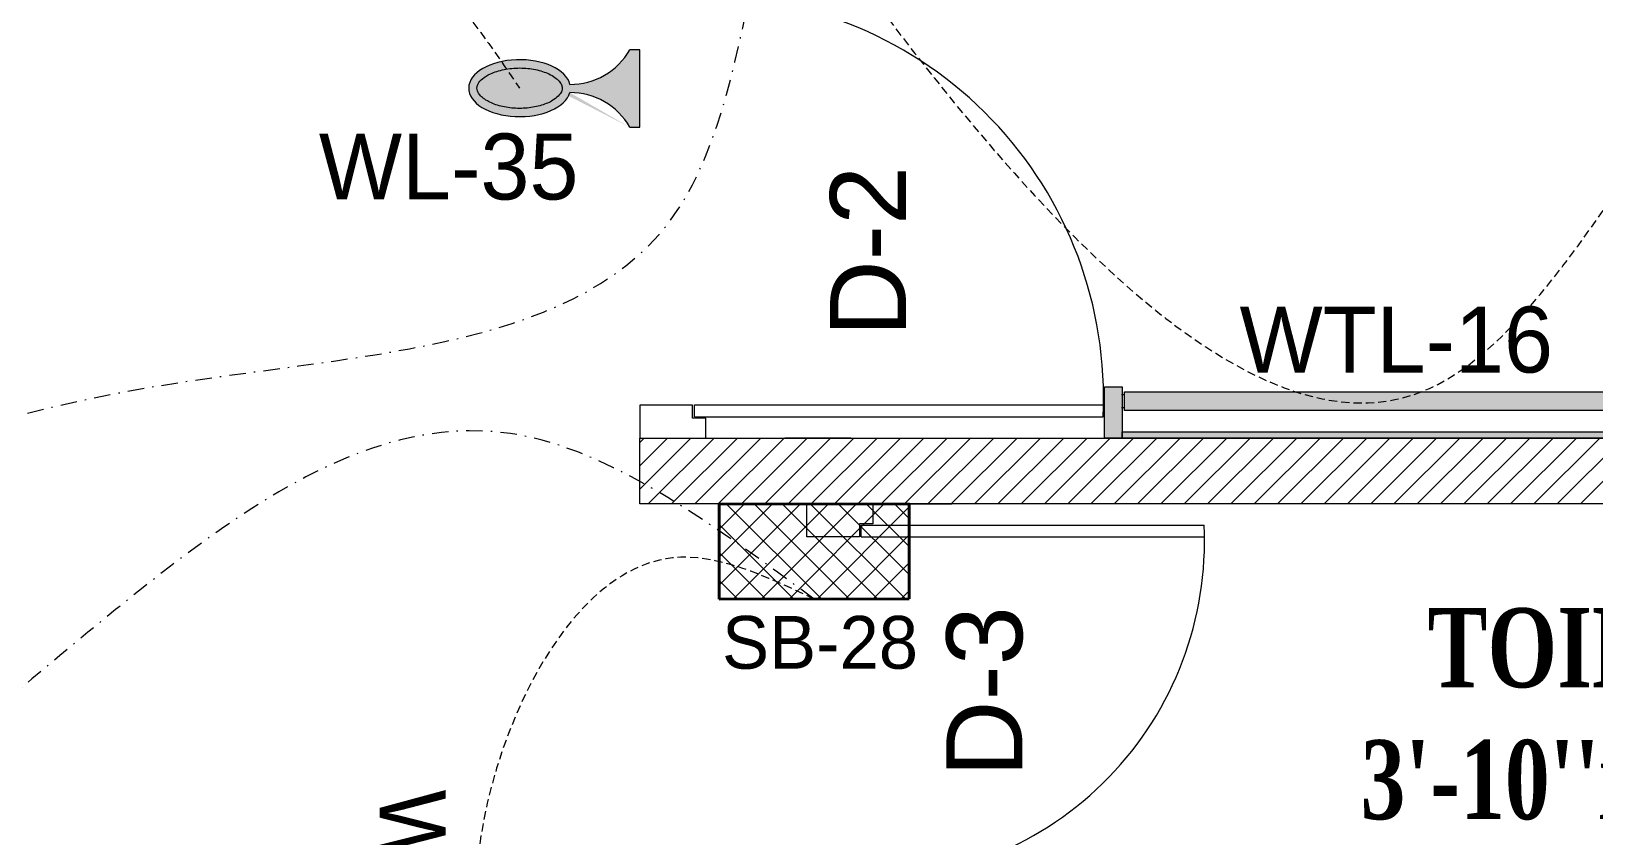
# Model space of a CAD drawing. Header units: inches. Extents: x 109699 to 44449955, y -10987 to 15824140.
# Drawn here: x 197870.1 to 197988.6, y -3609.2 to -3548.2 of the extents above; entities that cross this region are included whole.
import ezdxf

# ---------------------------------------------------------------- set-up
doc = ezdxf.new("R2010")
doc.units = ezdxf.units.IN
doc.header["$LTSCALE"] = 5
doc.header["$MEASUREMENT"] = 0
doc.linetypes.add('DASHDOT', pattern=[1, 0.5, -0.25, 0, -0.25])
doc.linetypes.add('DASHED2', pattern=[0.375, 0.25, -0.125])
doc.layers.get('0').update_dxf_attribs({"color": 123})
for name, color, linetype, lineweight in [('@NORMAL', 7, 'Continuous', 5), ('E-Con-Point', 5, 'DASHED2', 13), ('E-SB-Switch-Board', 106, 'Continuous', 18), ('E-WL-Wall-Light', 232, 'Continuous', 15), ('E-WTL-Wall-Tube-Light', 6, 'Continuous', 15), ('fixture', 255, 'Continuous', 0), ('L_WALL', 8, 'Continuous', 5), ('SB', 1, 'DASHDOT', 20), ('WALL-1', 8, 'Continuous', 9), ('wll 01', 7, 'Continuous', 9)]:
    doc.layers.add(name, color=color, linetype=linetype, lineweight=lineweight)
doc.layers.add('T', color=8, linetype='Continuous')
doc.styles.get("Standard").update_dxf_attribs({"font": 'times.ttf'})
doc.styles.add('style2', font='ARIALN.TTF', dxfattribs={"width": 0.75, "height": 3})
doc.styles.add('TEXT-3', font='arial.ttf')

# ---------------------------------------------------------------- blocks, each defined once
blk = doc.blocks.new('bgtrfv')
at = {"layer": 'fixture'}
for p, q in [((21441.97229669015, -26164.40491112152), (21441.97229669015, -26138.40491112152)), ((21442.86003956014, -26164.40491112152), (21442.86003956014, -26138.40491112152)), ((21440.36849646348, -26163.54399991067), (21441.86849646348, -26163.54399991067)), ((21441.86849646348, -26163.54399991067), (21441.86849646348, -26164.54399991067)), ((21470.37322828309, -26163.54399991058), (21468.86849646354, -26163.54399991058)), ((21468.86849646354, -26164.54399991055), (21468.86849646354, -26163.54399991058)), ((21441.86849646348, -26164.54399991067), (21442.86849646348, -26164.54399991067)), ((21442.86003956014, -26164.40491112152), (21441.97229669015, -26164.40491112152)), ((21442.86849646348, -26164.54399991067), (21442.86849646348, -26168.54399991067)), ((21467.86849646354, -26164.54399991055), (21467.86849646354, -26168.54399991055)), ((21468.86849646354, -26164.54399991055), (21467.86849646354, -26164.54399991055)), ((21442.86849646348, -26168.54399991067), (21440.36849646348, -26168.54399991058)), ((21467.86849646354, -26168.54399991055), (21470.36849646351, -26168.54399991055))]:
    blk.add_line(p, q, dxfattribs=at)
blk.add_arc((21443.20467689397, -26164.04399991055), 25.66868977762097, 358.8838658305763, 92.75188722137418, dxfattribs=at)
blk = doc.blocks.new('nhytfgb')
at = {"layer": 'L_WALL', "ltscale": 4}
for p, q in [((20996.32718490922, -25463.2833109047), (20996.32718490922, -25464.7833109047)), ((21001.32718490922, -25465.7833109047), (21001.32718490922, -25463.28331090471)), ((20996.32718490922, -25464.7833109047), (20997.32718490922, -25464.7833109047)), ((20997.32718490922, -25464.7833109047), (20997.32718490922, -25465.7833109047)), ((20997.32718490922, -25465.7833109047), (21001.32718490922, -25465.7833109047)), ((20997.3271849093, -25495.78331090468), (21001.3271849093, -25495.78331090468)), ((20997.3271849093, -25496.78331090468), (20997.3271849093, -25495.78331090468)), ((21001.3271849093, -25495.78331090468), (21001.32718490922, -25498.2833109047)), ((20996.32718490922, -25496.7833109047), (20996.32718490922, -25498.2833109047))]:
    blk.add_line(p, q, dxfattribs=at)
at = {"layer": 'L_WALL'}
for p, q in [((20997.18809612016, -25464.90215873925), (20966.18809612016, -25464.90215873925)), ((20997.18809612016, -25464.90215873925), (20997.18809612016, -25465.79835851259)), ((20997.18809612016, -25465.79835851259), (20966.18809612016, -25465.79835851259)), ((20996.32718490922, -25496.7833109047), (20997.3271849093, -25496.78331090468))]:
    blk.add_line(p, q, dxfattribs=at)
blk.add_arc((20996.57718490925, -25466.36028743991), 30.42405063002891, 177.2529418227814, 270.4708152205662, dxfattribs=at)
blk = doc.blocks.new('A$C4DCB0E22')
h = blk.add_hatch()
h.set_pattern_fill('ANSI37', color=256, scale=15, angle=90.05046403147966, style=0)
h.set_pattern_definition([(135.0504640314797, (0, 0), (-1.324656962164393, -1.326992438783809), []), (225.0504640314796, (0, 0), (1.326992438783809, -1.324656962164393), [])])
h.paths.add_polyline_path([(0.0158499618895469, -4.176303718850249e-06), (-3.779117417224143e-06, 17.9999888419976), (8.999992730033242, 18.00791571250107), (9.015846471040199, 0.007922694199763214)])
at = {"lineweight": 40}
for p, q in [((-3.779117417224143e-06, 17.9999888419976), (8.999992730033242, 18.00791571250107)), ((0.0158499618895469, -4.176303718850249e-06), (-3.779117417224143e-06, 17.9999888419976)), ((9.015846471040199, 0.007922694199763214), (8.999992730033242, 18.00791571250107)), ((0.0158499618895469, -4.176303718850249e-06), (9.015846471040199, 0.007922694199763214))]:
    blk.add_line(p, q, dxfattribs=at)
blk = doc.blocks.new('E-W-LIGHT')
at = {"linetype": 'ByBlock', "ltscale": 0.5}
h = blk.add_hatch(color=256, dxfattribs=at)
h.dxf.hatch_style = 1
h.set_gradient(color1=(255, 255, 255), color2=(255, 255, 0), name='CYLINDER')
edge = h.paths.add_edge_path()
edge.add_spline(control_points=[(-96.71110423948552, 1.235367220396483), (-96.8976251288622, 1.235367220396483), (-97.08530367817384, 1.204590695443009), (-97.49532330615068, 1.060408411101338), (-97.71769888777162, 0.9452617532663472), (-98.18859363857634, 0.6007580769133996), (-98.4360601757027, 0.3712016227401077), (-98.9274233233457, -0.2076466389563343), (-99.17095937526851, -0.5565722783421756), (-99.79256403547286, -1.649000525487912), (-100.1403411294208, -2.496475964584042), (-100.6655547252501, -4.389078901701514), (-100.8435119435345, -5.433326140728264), (-100.996858843053, -7.577941591604359), (-100.9723680002039, -8.677864733885961), (-100.7253955626443, -10.7881619923927), (-100.5027117058065, -11.79805679996582), (-99.90205506231798, -13.59089832466863), (-99.52349327352754, -14.37265162368595), (-98.79708591162027, -15.46144462183512), (-98.46289770719719, -15.83531695936959), (-97.82402795464219, -16.37320808014224), (-97.52292902289115, -16.53708124557815), (-97.0332651008719, -16.69867335386745), (-96.83300356165012, -16.72444707740215), (-96.42760539585558, -16.70413243760904), (-96.21918910161975, -16.65733367471884), (-95.75858057275782, -16.45705756399432), (-95.50712660475898, -16.30138572900886), (-94.98330090317799, -15.85001415615693), (-94.71221849052682, -15.55449414506236), (-94.18744122004225, -14.82684639582039), (-93.93399672563008, -14.39521060388152), (-93.32240182252819, -13.09860869282319), (-93.0057716383552, -12.13470487732181), (-92.57508722519842, -10.03980369670334), (-92.46055768618565, -8.90959698224412), (-92.45565766659526, -6.646794607945969), (-92.56528275998282, -5.514732191470296), (-92.98715107886524, -3.412587944823316), (-93.29985699109132, -2.443281268231641), (-93.99092435031811, -0.9549615958549695), (-94.34810290115182, -0.3877643056552464), (-95.07582621573985, 0.4836147841888085), (-95.44374809115733, 0.7854262440646148), (-96.01798165069457, 1.105607693885873), (-96.24029005175481, 1.180327462172805), (-96.53763867025813, 1.228459302029147), (-96.62438560181026, 1.235367220396483), (-96.71110423948552, 1.235367220396483)], knot_values=[0, 0, 0, 0, 0.194197829587449, 0.194197829587449, 0.388395659174898, 0.388395659174898, 0.582593488762347, 0.582593488762347, 0.776791318349796, 0.776791318349796, 1.110216687407361, 1.110216687407361, 1.443642056464925, 1.443642056464925, 1.77706742552249, 1.77706742552249, 2.110492794580054, 2.110492794580054, 2.443918163637619, 2.443918163637619, 2.701496175378678, 2.701496175378678, 2.959074187119738, 2.959074187119738, 3.169612053741, 3.169612053741, 3.380149920362263, 3.380149920362263, 3.590687786983526, 3.590687786983526, 3.801225653604789, 3.801225653604789, 4.011763520226051, 4.011763520226051, 4.360140390670959, 4.360140390670959, 4.708517261115867, 4.708517261115867, 5.056894131560775, 5.056894131560775, 5.405271002005684, 5.405271002005684, 5.69307956715584, 5.69307956715584, 5.980888132305996, 5.980888132305996, 6.192897451070847, 6.192897451070847, 6.283185307179586, 6.283185307179586, 6.283185307179586, 6.283185307179586], degree=3, periodic=0)
at = {"layer": 'E-WL-Wall-Light', "linetype": 'ByBlock', "ltscale": 0.5}
h = blk.add_hatch(color=256, dxfattribs=at)
h.dxf.hatch_style = 1
edge = h.paths.add_edge_path()
edge.add_ellipse((-96.71110423948552, -7.740473765769313), major_axis=(0, 10.71660606041263), ratio=0.559300439547623, start_angle=187.7376784571124, end_angle=531.0374031504149)
edge.add_arc((-112.001170541625, -18.46997501720373), 14.35701343791298, -60.53601194170483, 0.5736542653427819, ccw=False)
edge.add_line((-104.9392941575301, -30.97012448799713), (-104.939294157532, -33.06572841662167))
edge.add_line((-104.939294157532, -33.06572841662167), (-88.60969415754215, -33.06572841666017))
edge.add_line((-88.60969415754215, -33.06572841666017), (-88.60969415754002, -30.97012448799946))
edge.add_arc((-81.54781777344922, -18.46997501720374), 14.35701343791298, 179.559619270027, 240.5360119417236, ccw=False)
edge = h.paths.add_edge_path(flags=16)
edge.add_spline(control_points=[(-96.71110423948552, 1.235367220396483), (-96.8976251288622, 1.235367220396483), (-97.08530367817384, 1.204590695443009), (-97.49532330615068, 1.060408411101338), (-97.71769888777162, 0.9452617532663472), (-98.18859363857634, 0.6007580769133996), (-98.4360601757027, 0.3712016227401077), (-98.9274233233457, -0.2076466389563343), (-99.17095937526851, -0.5565722783421756), (-99.79256403547286, -1.649000525487912), (-100.1403411294208, -2.496475964584042), (-100.6655547252501, -4.389078901701514), (-100.8435119435345, -5.433326140728264), (-100.996858843053, -7.577941591604359), (-100.9723680002039, -8.677864733885961), (-100.7253955626443, -10.7881619923927), (-100.5027117058065, -11.79805679996582), (-99.90205506231798, -13.59089832466863), (-99.52349327352754, -14.37265162368595), (-98.79708591162027, -15.46144462183512), (-98.46289770719719, -15.83531695936959), (-97.82402795464219, -16.37320808014224), (-97.52292902289115, -16.53708124557815), (-97.0332651008719, -16.69867335386745), (-96.83300356165012, -16.72444707740215), (-96.42760539585558, -16.70413243760904), (-96.21918910161975, -16.65733367471884), (-95.75858057275782, -16.45705756399432), (-95.50712660475898, -16.30138572900886), (-94.98330090317799, -15.85001415615693), (-94.71221849052682, -15.55449414506236), (-94.18744122004225, -14.82684639582039), (-93.93399672563008, -14.39521060388152), (-93.32240182252819, -13.09860869282319), (-93.0057716383552, -12.13470487732181), (-92.57508722519842, -10.03980369670334), (-92.46055768618565, -8.90959698224412), (-92.45565766659526, -6.646794607945969), (-92.56528275998282, -5.514732191470296), (-92.98715107886524, -3.412587944823316), (-93.29985699109132, -2.443281268231641), (-93.99092435031811, -0.9549615958549695), (-94.34810290115182, -0.3877643056552464), (-95.07582621573985, 0.4836147841888085), (-95.44374809115733, 0.7854262440646148), (-96.01798165069457, 1.105607693885873), (-96.24029005175481, 1.180327462172805), (-96.53763867025813, 1.228459302029147), (-96.62438560181026, 1.235367220396483), (-96.71110423948552, 1.235367220396483)], knot_values=[0, 0, 0, 0, 0.194197829587449, 0.194197829587449, 0.388395659174898, 0.388395659174898, 0.582593488762347, 0.582593488762347, 0.776791318349796, 0.776791318349796, 1.110216687407361, 1.110216687407361, 1.443642056464925, 1.443642056464925, 1.77706742552249, 1.77706742552249, 2.110492794580054, 2.110492794580054, 2.443918163637619, 2.443918163637619, 2.701496175378678, 2.701496175378678, 2.959074187119738, 2.959074187119738, 3.169612053741, 3.169612053741, 3.380149920362263, 3.380149920362263, 3.590687786983526, 3.590687786983526, 3.801225653604789, 3.801225653604789, 4.011763520226051, 4.011763520226051, 4.360140390670959, 4.360140390670959, 4.708517261115867, 4.708517261115867, 5.056894131560775, 5.056894131560775, 5.405271002005684, 5.405271002005684, 5.69307956715584, 5.69307956715584, 5.980888132305996, 5.980888132305996, 6.192897451070847, 6.192897451070847, 6.283185307179586, 6.283185307179586, 6.283185307179586, 6.283185307179586], degree=3, periodic=0)
for p, q in [((-104.9392941575301, -30.97012448799713), (-104.939294157532, -33.06572841662167)), ((-88.60969415754215, -33.06572841666017), (-88.60969415754002, -30.97012448803655)), ((-104.939294157532, -33.06572841662167), (-88.60969415754215, -33.06572841666017))]:
    blk.add_line(p, q)
at = {"linetype": 'ByBlock', "ltscale": 0.5}
for centre, start, end in [((-112.001170541625, -18.46997501720374), 299.4639880582952, 0.5736542653427851), ((-81.54781777344922, -18.46997501720374), 179.4263457346572, 240.5360119417045)]:
    blk.add_arc(centre, 14.35701343791298, start, end, dxfattribs=at)
blk.add_ellipse((-96.71110423948552, -7.740473765769313), major_axis=(0, 10.71660606041263), ratio=0.559300439547623, start_param=3.276640619127039, end_param=9.268351136215248, dxfattribs=at)
blk.add_open_spline([(-96.71110423948552, 1.235367220396483), (-96.8976251288622, 1.235367220396483), (-97.08530367817384, 1.204590695443009), (-97.49532330615068, 1.060408411101338), (-97.71769888777162, 0.9452617532663472), (-98.18859363857634, 0.6007580769133996), (-98.4360601757027, 0.3712016227401077), (-98.9274233233457, -0.2076466389563343), (-99.17095937526851, -0.5565722783421756), (-99.79256403547286, -1.649000525487912), (-100.1403411294208, -2.496475964584042), (-100.6655547252501, -4.389078901701514), (-100.8435119435345, -5.433326140728264), (-100.996858843053, -7.577941591604359), (-100.9723680002039, -8.677864733885961), (-100.7253955626443, -10.7881619923927), (-100.5027117058065, -11.79805679996582), (-99.90205506231798, -13.59089832466863), (-99.52349327352754, -14.37265162368595), (-98.79708591162027, -15.46144462183512), (-98.46289770719719, -15.83531695936959), (-97.82402795464219, -16.37320808014224), (-97.52292902289115, -16.53708124557815), (-97.0332651008719, -16.69867335386745), (-96.83300356165012, -16.72444707740215), (-96.42760539585558, -16.70413243760904), (-96.21918910161975, -16.65733367471884), (-95.75858057275782, -16.45705756399432), (-95.50712660475898, -16.30138572900886), (-94.98330090317799, -15.85001415615693), (-94.71221849052682, -15.55449414506236), (-94.18744122004225, -14.82684639582039), (-93.93399672563008, -14.39521060388152), (-93.32240182252819, -13.09860869282319), (-93.0057716383552, -12.13470487732181), (-92.57508722519842, -10.03980369670334), (-92.46055768618565, -8.90959698224412), (-92.45565766659526, -6.646794607945969), (-92.56528275998282, -5.514732191470296), (-92.98715107886524, -3.412587944823316), (-93.29985699109132, -2.443281268231641), (-93.99092435031811, -0.9549615958549695), (-94.34810290115182, -0.3877643056552464), (-95.07582621573985, 0.4836147841888085), (-95.44374809115733, 0.7854262440646148), (-96.01798165069457, 1.105607693885873), (-96.24029005175481, 1.180327462172805), (-96.53763867025813, 1.228459302029147), (-96.62438560181026, 1.235367220396483), (-96.71110423948552, 1.235367220396483)], degree=3, knots=[0, 0, 0, 0, 0.194197829587449, 0.194197829587449, 0.388395659174898, 0.388395659174898, 0.582593488762347, 0.582593488762347, 0.776791318349796, 0.776791318349796, 1.110216687407361, 1.110216687407361, 1.443642056464925, 1.443642056464925, 1.77706742552249, 1.77706742552249, 2.110492794580054, 2.110492794580054, 2.443918163637619, 2.443918163637619, 2.701496175378678, 2.701496175378678, 2.959074187119738, 2.959074187119738, 3.169612053741, 3.169612053741, 3.380149920362263, 3.380149920362263, 3.590687786983526, 3.590687786983526, 3.801225653604789, 3.801225653604789, 4.011763520226051, 4.011763520226051, 4.360140390670959, 4.360140390670959, 4.708517261115867, 4.708517261115867, 5.056894131560775, 5.056894131560775, 5.405271002005684, 5.405271002005684, 5.69307956715584, 5.69307956715584, 5.980888132305996, 5.980888132305996, 6.192897451070847, 6.192897451070847, 6.283185307179586, 6.283185307179586, 6.283185307179586, 6.283185307179586], dxfattribs=at)
blk = doc.blocks.new('A$C63C712C3')
at = {"linetype": 'ByBlock', "ltscale": 0.5}
h = blk.add_hatch(color=256, dxfattribs=at)
h.dxf.hatch_style = 1
h.paths.add_polyline_path([(35.45815903441689, 102.6004051111813), (7.051254215184599e-05, 102.6004051111813), (7.051254215184599e-05, -1.4210854715202e-14), (35.45815903441689, 0)])
h.paths.add_polyline_path([(1235.458159034402, 102.6004051111813), (35.45815903441689, 102.6004051111813), (35.45815903441689, 90.19858873463818), (1235.458159034402, 90.19858873463818)])
h.paths.add_polyline_path([(1270.916247556277, 102.6004051111813), (1235.458159034402, 102.6004051111813), (1235.458159034402, -1.4210854715202e-14), (1270.916247556277, 0)])
h = blk.add_hatch(color=256, dxfattribs=at)
h.dxf.hatch_style = 1
h.set_gradient(color1=(255, 255, 0), rotation=269, name='CYLINDER')
h.paths.add_polyline_path([(1230.609335631336, 47.55507706388016), (39.80634735536296, 47.55507706388016), (39.80634735536296, 10.14120857274975), (1230.609335631336, 10.14120857274975)])
at = {"ltscale": 2}
for p, q in [((39.80314903250837, 42.02165198561852), (33.8373914979602, 42.02165198561852)), ((1230.612533954176, 42.02165198561852), (1236.578291488724, 42.02165198561852)), ((39.80314903250837, 15.93327464433969), (33.8373914979602, 15.93327464433969)), ((1230.612533954176, 15.93327464433969), (1236.578291488724, 15.93327464433969))]:
    blk.add_line(p, q, dxfattribs=at)
for points in [[(35.45815903441689, 102.6004051111813), (7.051254215184599e-05, 102.6004051111813), (7.051254215184599e-05, 0), (35.45815903441689, 0)], [(35.45815903441689, 102.6004051111813), (1235.458159034402, 102.6004051111813), (1235.458159034402, 90.19858873463818), (35.45815903441689, 90.19858873463818)], [(1235.458159034402, 102.6004051111813), (1270.916247556277, 102.6004051111813), (1270.916247556277, 0), (1235.458159034402, 0)], [(39.80634735536296, 47.55507706388016), (1230.609335631336, 47.55507706388016), (1230.609335631336, 10.14120857274975), (39.80634735536296, 10.14120857274975)]]:
    blk.add_lwpolyline(points, close=True, dxfattribs=at)

msp = doc.modelspace()

# ---------------------------------------------------------------- hatches: boundary and pattern name
at = {"layer": '@NORMAL'}
h = msp.add_hatch(dxfattribs=at)
h.set_pattern_fill('ANSI31', scale=10, angle=-7.63333123551244e-14, style=0)
h.set_pattern_definition([(44.99999999999991, (-2009.143658642628, -46603.01728590365), (-0.8838834764831833, 0.8838834764831855), [])])
h.paths.add_polyline_path([(198028.4926601132, -3556.007487029097), (198043.4926601133, -3556.007487029097), (198043.4926601133, -3561.007487029068), (198033.4926601132, -3561.007487029068), (198033.4926601132, -3579.007487029097), (198046.1558131627, -3579.007487029097), (198046.1558131625, -3594.007487029097), (198041.1558131627, -3594.007487029097), (198041.1558131628, -3584.007487029097), (197916.2260674171, -3584.007487029097), (197916.2260674173, -3579.007487029097), (198028.4926601132, -3579.007487029097)])

# ---------------------------------------------------------------- linework, layer by layer
for p, q in [((197932.2260674171, -3579.007487029097, 0.2632158499592521), (197927.2260674171, -3579.007487029097, 0.2632158499592308)), ((197927.2260674171, -3584.007487029097, 0.06321584995910001), (197939.8892204671, -3584.007487029097, 0.06321584995910001)), ((197933.8892204671, -3584.007487029097, 0.4632158499591199), (197928.8892204671, -3584.007487029097, 0.4632158499591199))]:
    msp.add_line(p, q, dxfattribs=at)
at = {"layer": 'E-Con-Point', "ltscale": 0.5}
for points in [[(197726.8814079351, -3607.473799048883, 0.8603813970198573), (197730.6823795736, -3587.712355872205, 0.4348530751231297), (197735.6859665705, -3548.241456156579, 0.3632158499513949), (197753.8326160458, -3513.028657726554, 0.6959045948140233), (197793.1252938676, -3492.499488521553, 0.860381397019836), (197817.9527699622, -3492.499488521553, 0.860381397019836), (197811.494038591, -3548.424649273215, 0.06434273729709616), (197896.6334369715, -3540.669101611336, 0.06434273729709616), (197907.1063439043, -3552.482972191953, 0.2632158499400248)], [(197930.3457909302, -3521.461455625159, 0.3632158499594078), (197923.8556111284, -3526.049364478316), (197928.4356492184, -3538.116503282593, 0.1785524209039124), (197975.479303572, -3575.515485536176, 0.1785524209039124), (198016.5382552812, -3532.968258370125), (198031.4869532219, -3532.007487029097, 0.3785524209039153)], [(197929.4537847613, -3591.215911503894, 0.1785524209039124), (197918.7114094226, -3588.093193742879, -0.2469759009928151), (197904.9448022429, -3620.887756543749, 0.07855242090380443), (197947.7807495618, -3625.563411309868), (197964.4020872722, -3627.174080407993), (197993.5557349075, -3616.479500545222), (198031.448224265, -3620.887756543749, 0.07855242090380443), (198044.1163342304, -3606.803146639531, -0.02144757909617567)]]:
    msp.add_spline(points, degree=3, dxfattribs=at)
at = {"layer": 'SB', "ltscale": 0.5}
for points in [[(197918.1664303259, -3480.511375934195), (197879.2371270856, -3491.247553433252), (197856.5033807229, -3580.248174875062), (197779.1216147354, -3667.623578822622), (197761.6149592505, -3715.613349291776), (197656.8808755843, -3719.146257082518, 0.7196086545801741)], [(197680.5031271463, -3723.04835760455, 0.8619938400189692), (197711.2851685526, -3737.566555722751), (197764.6376911328, -3686.692862081185), (197878.9628232446, -3575.173371014494), (197918.4166226607, -3562.680824924439), (197924.8397916277, -3544.004318705179, 0.1785524209039124)], [(197929.4537847613, -3591.215911503894, 0.1785524209039124), (197907.4824800993, -3578.85648607984), (197837.136451619, -3617.098400092294), (197776.5666460733, -3621.487058485978), (197763.9778845864, -3647.090375089292, -0.1025012982622113)]]:
    msp.add_spline(points, degree=3, dxfattribs=at)
at = {"layer": 'WALL-1', "elevation": 0.1785524209039124}
msp.add_lwpolyline([(198033.4926601132, -3561.007487029068), (198033.4926601132, -3579.007487029097), (198046.1558131627, -3579.007487029097), (198046.1558131625, -3594.007487029097), (198041.1558131627, -3594.007487029097), (198041.1558131628, -3584.007487029097), (197916.2260674171, -3584.007487029097), (197916.2260674173, -3579.007487029097), (198028.4926601132, -3579.007487029097), (198028.4926601132, -3556.007487029097)], dxfattribs=at)

# ---------------------------------------------------------------- block references
at = {"layer": '@NORMAL'}
for name, p, rotation in [('nhytfgb', (218917.5532523265, -29042.29079793373, 0.06321584995910001), 180), ('bgtrfv', (224097.4332203777, 17856.36100943451, 0.2632158499591668), 270)]:
    msp.add_blockref(name, p, dxfattribs=dict(at, rotation=rotation))
at = {"layer": 'E-SB-Switch-Board', "xscale": 0.8002315484918654, "yscale": 0.8002315484918654, "zscale": 0.8002315484918654, "rotation": 270}
msp.add_blockref('A$C4DCB0E22', (197922.2453636285, -3584.007490053266, 0.1785524209039124), dxfattribs=at)
at = {"layer": 'E-WL-Wall-Light', "xscale": 0.3601041968213394, "yscale": 0.3601041968213394, "zscale": 0.3601041968213394, "rotation": 90.00000000000001}
msp.add_blockref('E-W-LIGHT', (197904.3189598436, -3517.656894499712, 0.2632158499400248), dxfattribs=at)
at = {"layer": 'E-WTL-Wall-Tube-Light', "xscale": 0.03776802766688649, "yscale": 0.03776802766688649, "zscale": 0.03776802766688649, "rotation": 180}
msp.add_blockref('A$C63C712C3', (197999.4698509038, -3575.132472090224, 0.1785524209039124), dxfattribs=at)

# ---------------------------------------------------------------- texts
at = {"layer": 'E-SB-Switch-Board', "insert": (197922.4627236078, -3592.498018938425, -0.2591568341238096), "char_height": 4, "width": 14.72456830652664, "attachment_point": 1}
msp.add_mtext('{\\fCentury Gothic|b0|i0|c0|p34;SB-28}', dxfattribs=at)
at = {"layer": 'E-WL-Wall-Light', "insert": (197911.5741474119, -3560.993396549664, 0.7122220162956125), "char_height": 5, "width": 24.08470202641911, "attachment_point": 9}
msp.add_mtext('{\\fCentury Gothic|b0|i0|c0|p34;WL-35}', dxfattribs=at)
at = {"layer": 'E-WL-Wall-Light', "insert": (197896.4343747089, -3625.355567023536, 0.5275585872593922), "char_height": 5, "width": 24.08470202641911, "attachment_point": 9, "rotation": 269.99999999999994}
msp.add_mtext('{\\fCentury Gothic|b0|i0|c0|p34;WL-36}', dxfattribs=at)
at = {"layer": 'E-WTL-Wall-Tube-Light', "color": 1, "insert": (197961.7156851914, -3569.044337128375, -0.1165364162723392), "char_height": 5, "width": 24.08470202641911, "attachment_point": 1}
msp.add_mtext('{\\fCentury Gothic|b0|i0|c0|p34;\\C256;WTL-16}', dxfattribs=at)
at = {"layer": 'T', "insert": (197989.0179318963, -3607.994203529115, -0.1214475790990548), "char_height": 6, "width": 44.92537410357909, "attachment_point": 8, "style": 'style2'}
msp.add_mtext("{\\fRomantic|b1|i0|c2|p2;TOILET\\P3'-10''x9'-0''}", dxfattribs=at)
at = {"layer": 'wll 01', "lineweight": 30, "char_height": 4.8, "width": 80.40303804183776, "style": 'TEXT-3'}
for s, insert, attachment_point, rotation in [('{\\H1.2x;D-2}', (197936.415411471, -3558.37386707941, 187.1100858499591), 9, 89.99999999998394), ('{\\H1.2x;D-3}', (197945.3186192224, -3604.72206612749, 187.3100858499592), 7, 90.00000000014093)]:
    msp.add_mtext(s, dxfattribs=dict(at, insert=insert, attachment_point=attachment_point, rotation=rotation))

doc.saveas('drawing.dxf')
